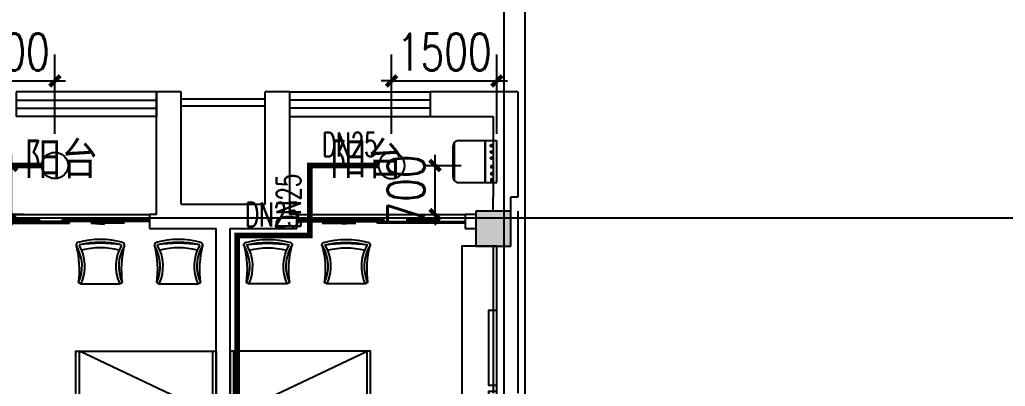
# Model space of a CAD drawing. Extents: x 0 to 2838408, y -923048 to 203859.
# Drawn here: x 2722361 to 2736413, y -333576 to -328345 of the extents above; entities that cross this region are included whole.
import ezdxf

# ---------------------------------------------------------------- set-up
doc = ezdxf.new("R2010")
doc.units = 0
doc.header["$LTSCALE"] = 1000
for name, color, linetype in [('A-Fixt', 81, 'Continuous'), ('COLUMN', 9, 'Continuous'), ('DOTE', 8, 'Continuous'), ('E2-栏杆', 92, 'Continuous'), ('EQUIP_喷头', 7, 'Continuous'), ('PIPE-喷淋', 6, 'Continuous'), ('PUB_HATCH', 8, 'Continuous'), ('PUB_TEXT', 7, 'Continuous'), ('TEXT_喷淋', 7, 'Continuous'), ('TWT_DIM', 3, 'Continuous'), ('WALL', 9, 'Continuous'), ('WINDOW', 4, 'Continuous'), ('XREF', 8, 'Continuous'), ('配景', 3, 'Continuous')]:
    doc.layers.add(name, color=color, linetype=linetype)
doc.styles.add('_TCH_DIM_T3', font='SIMPLEX', dxfattribs={"width": 0.75, "bigfont": 'HZTXT'})
doc.styles.add('_TWT_PIPEDN', font='SIMPLEX', dxfattribs={"width": 0.8, "height": 2.3, "bigfont": 'HZTXT'})
doc.styles.get("Standard").update_dxf_attribs({"font": 'geniso.shx', "bigfont": 'hztxt.shx'})
doc.dimstyles.new('_TWT_ARCH&&150', dxfattribs={"dimtxt": 525, "dimasz": 150, "dimexe": 375, "dimexo": 450, "dimgap": 150, "dimtad": 1, "dimdec": 0, "dimzin": 0, "dimdsep": 46, "dimtxsty": '_TCH_DIM_T3', "dimblk": 'ARCHTICK', "dimcen": 0.09, "dimclrt": 7, "dimazin": 2, "dimtfac": 1, "dimtdec": 0, "dimtix": 1, "dimtmove": 2, "dimatfit": 3, "dimfxl": 1, "dimtolj": 1, "dimtzin": 0, "dimarcsym": 0})

# ---------------------------------------------------------------- blocks, each defined once
blk = doc.blocks.new('A$C61295E98')
at = {"color": 3}
for p, q in [((544, 598), (0, 598)), ((0, 598), (0, 0)), ((161, 598), (161, 0)), ((170, 0), (170, 598)), ((603, 572), (603, 26)), ((624, 518), (624, 80)), ((544, 0), (0, 0))]:
    blk.add_line(p, q, dxfattribs=at)
for points in [[(82, 540), (75, 540), (75, 577), (82, 577)], [(82, 453), (75, 453), (75, 490), (82, 490)], [(82, 353), (75, 353), (75, 389), (82, 389)]]:
    blk.add_lwpolyline(points, close=True, dxfattribs=at)
for centre in [(74, 250), (74, 164), (74, 71)]:
    blk.add_circle(centre, 15.7, dxfattribs=at)
for centre, start, end in [((544, 518), 360, 90), ((544, 80), 270, 0)]:
    blk.add_arc(centre, 80, start, end, dxfattribs=at)
blk = doc.blocks.new('单人床')
at = {"layer": 'A-Fixt'}
for p, q in [((47774, 13973), (48674, 13973)), ((47774, 12073), (48674, 13973)), ((47774, 12073), (48674, 12073))]:
    blk.add_line(p, q, dxfattribs=at)
blk.add_lwpolyline([(47774, 14023), (48674, 14023), (48674, 12023), (47774, 12023), (47774, 14023)], dxfattribs=at)
blk = doc.blocks.new('CH_AP01')
for p, q in [((-311, 17), (-275, 0)), ((-275, 0), (275, 0)), ((275, 0), (311, 17))]:
    blk.add_line(p, q)
for centre, radius, start, end in [((-307, 555), 37.8, 100.1859, 202.8359), ((0, -579), 1213, 74.7104, 105.2896), ((0, -579), 1173, 75.0287, 104.9713), ((0, -1278), 1857, 80.611, 99.389), ((307, 555), 37.8, 337.1641, 79.8141), ((-1658, 202), 1360, 352.1659, 14.4283), ((-824, 250), 563, 335.5038, 31.0903), ((-824, 250), 603, 335.5038, 30.2691), ((0, -579), 1093, 75.8767, 104.1233), ((824, 250), 603, 149.7309, 204.4962), ((824, 250), 563, 148.9097, 204.4962), ((1658, 202), 1360, 165.5717, 187.8341)]:
    blk.add_arc(centre, radius, start, end)
blk = doc.blocks.new('宿舍')
at = {"layer": 'A-Fixt'}
for p, q in [((47854, 13802), (48354, 15702)), ((48354, 13802), (47854, 15702)), ((47854, 13802), (48354, 13802))]:
    blk.add_line(p, q, dxfattribs=at)
for points in [[(47854, 8602), (48354, 8602), (48354, 15702), (47854, 15702)], [(47854, 10676), (47970, 10676), (47970, 11743), (47854, 11743)]]:
    blk.add_lwpolyline(points, close=True, dxfattribs=at)
at = {"xscale": -1, "rotation": 90}
for p in [(63677, 60475), (63677, 58775)]:
    blk.add_blockref('单人床', p, dxfattribs=at)
at = {"layer": 'A-Fixt', "xscale": -1, "rotation": 180}
for p in [(50002, 9140), (51117, 9140)]:
    blk.add_blockref('CH_AP01', p, dxfattribs=at)
at = {"layer": '配景', "color": 252}
blk.add_blockref('A$C61295E98', (47854, 7097), dxfattribs=at)
blk = doc.blocks.new('$WINLIB2D$00000001')
at = {"color": 0}
for points in [[(-0.5, 0.5), (-0.5, -0.5)], [(-0.5, 0.5), (0.5, 0.5)], [(0.5, -0.5), (0.5, 0.5)], [(0.5, 0.1667), (-0.5, 0.1667)], [(0.5, -0.1667), (-0.5, -0.1667)], [(-0.5, -0.5), (0.5, -0.5)]]:
    blk.add_lwpolyline(points, dxfattribs=at)
blk = doc.blocks.new('$DorLib2D$00000131')
at = {"color": 0, "linetype": 'Continuous'}
for p, q in [((0.15, 0.125), (0.2319, 0.1973)), ((0.2319, 0.1973), (0.2319, 0.125)), ((-0.5, 0.125), (-0.5, 0)), ((0.0192, 0.125), (-0.5, 0.125)), ((0.0192, 0), (0.0192, 0.125)), ((0.35, 0.125), (0.15, 0.125)), ((-0.5, 0), (0.0192, 0)), ((-0.024, 0), (0.5, 0)), ((-0.024, -0.125), (-0.024, 0)), ((0.5, 0), (0.5, -0.125)), ((-0.35, -0.125), (-0.15, -0.125)), ((-0.2319, -0.1973), (-0.2319, -0.125)), ((-0.15, -0.125), (-0.2319, -0.1973)), ((0.5, -0.125), (-0.024, -0.125))]:
    blk.add_line(p, q, dxfattribs=at)
blk = doc.blocks.new('2F1')
at = {"layer": 'PUB_HATCH'}
blk.add_hatch(color=256, dxfattribs=at).paths.add_polyline_path([(2392816.7, -331075.2), (2392816.7, -331575.2), (2393316.7, -331575.2), (2393316.7, -331075.2)])
at = {"layer": 'A-Fixt'}
blk.add_lwpolyline([(2393116.7, -332494), (2393000.1, -332494), (2393000.1, -333560.5), (2393116.7, -333560.5)], close=True, dxfattribs=at)
at = {"layer": 'COLUMN'}
for p, q in [((2392816.7, -331075.2), (2392816.7, -331575.2)), ((2393316.7, -331075.2), (2392816.7, -331075.2)), ((2393316.7, -331575.2), (2393316.7, -331075.2)), ((2392816.7, -331575.2), (2393316.7, -331575.2))]:
    blk.add_line(p, q, dxfattribs=at)
at = {"layer": 'DOTE'}
for p, q in [((2393216.7, -327575.2), (2393216.7, -410775.2)), ((2393516.7, -327575.2), (2393516.7, -410775.2)), ((2453916.7, -331175.2), (2343216.7, -331175.2)), ((2453916.7, -331175.2), (2343216.7, -331175.2))]:
    blk.add_line(p, q, dxfattribs=at)
at = {"layer": 'E2-栏杆'}
for points in [[(2388616.7, -329475.2), (2389816.7, -329475.2)], [(2388616.7, -329575.2), (2389816.7, -329575.2)]]:
    blk.add_lwpolyline(points, dxfattribs=at)
at = {"layer": 'WALL'}
for p, q in [((2388616.7, -329375.2), (2388266.7, -329375.2)), ((2388266.7, -329375.2), (2388266.7, -329725.2)), ((2388616.7, -330975.2), (2388616.7, -329375.2)), ((2390166.7, -329375.2), (2389816.7, -329375.2)), ((2389816.7, -330975.2), (2389816.7, -329375.2)), ((2390166.7, -329725.2), (2390166.7, -329375.2)), ((2393416.7, -329375.2), (2392166.7, -329375.2)), ((2392166.7, -329375.2), (2392166.7, -329725.2)), ((2393416.7, -329375.2), (2393416.7, -330875.2)), ((2388266.7, -331125.2), (2388266.7, -329725.2)), ((2390166.7, -331125.2), (2390166.7, -329725.2)), ((2392166.7, -329725.2), (2393066.7, -329725.2)), ((2393066.7, -329725.2), (2393066.7, -330875.2)), ((2393066.7, -331075.2), (2393066.7, -330875.2)), ((2393316.7, -331075.2), (2393316.7, -330875.2)), ((2393416.7, -330875.2), (2393316.7, -330875.2)), ((2388616.7, -330975.2), (2389216.7, -330975.2)), ((2389216.7, -330975.2), (2389816.7, -330975.2)), ((2388266.7, -331125.2), (2388166.7, -331125.2)), ((2388166.7, -331125.2), (2388166.7, -331325.2)), ((2390266.7, -331125.2), (2390166.7, -331125.2)), ((2390266.7, -331325.2), (2390266.7, -331125.2)), ((2392816.7, -331125.2), (2392666.7, -331125.2)), ((2392666.7, -331125.2), (2392666.7, -331325.2)), ((2393416.7, -331075.2), (2393416.7, -333675.2)), ((2388166.7, -331325.2), (2388516.7, -331325.2)), ((2388516.7, -331325.2), (2389116.7, -331325.2)), ((2389116.7, -336275.2), (2389116.7, -331325.2)), ((2389316.7, -331325.2), (2389916.7, -331325.2)), ((2389316.7, -336275.2), (2389316.7, -331325.2)), ((2389916.7, -331325.2), (2390266.7, -331325.2)), ((2392666.7, -331325.2), (2392816.7, -331325.2)), ((2393066.7, -331575.2), (2393066.7, -333675.2))]:
    blk.add_line(p, q, dxfattribs=at)
at = {"layer": 'WINDOW'}
for p, q in [((2385766.7, -331125.2), (2388166.7, -331125.2)), ((2390266.7, -331125.2), (2392666.7, -331125.2))]:
    blk.add_line(p, q, dxfattribs=at)
at = {"xscale": -1, "rotation": 180}
blk.add_blockref('宿舍', (2337462.9, -322973.6), dxfattribs=at)
at = {"rotation": 180}
blk.add_blockref('宿舍', (2440970.6, -322973.6), dxfattribs=at)
at = {"layer": 'WINDOW'}
for name, p, xscale, yscale, zscale in [('$WINLIB2D$00000001', (2387266.7, -329550.2), -2000, -350, -2000), ('$WINLIB2D$00000001', (2391166.7, -329550.2), 2000, -350, 2000), ('$DorLib2D$00000131', (2386966.7, -331225.2), -2400, 200, -2400), ('$DorLib2D$00000131', (2391466.7, -331225.2), 2400, 200, 2400)]:
    blk.add_blockref(name, p, dxfattribs=dict(at, xscale=xscale, yscale=yscale, zscale=zscale))
at = {"layer": '配景', "color": 252, "rotation": 180}
blk.add_blockref('A$C61295E98', (2393116.7, -330070.1), dxfattribs=at)
at = {"layer": 'PUB_TEXT'}
for p in [(2386384.5, -330607.1), (2390737.8, -330607.1)]:
    blk.add_text('阳台', height=525, dxfattribs=at).set_placement(p)
blk = doc.blocks.new('_ArchTick')
at = {"color": 0, "linetype": 'ByBlock', "const_width": 0.4}
blk.add_lwpolyline([(-0.5, -0.5), (0.5, 0.5)], dxfattribs=at)
blk = doc.blocks.new('*D1858')
at = {"layer": 'Defpoints', "color": 0, "linetype": 'ByBlock', "transparency": 16777216}
for p in [(2722863, -329218), (2721363, -330425), (2722863, -330425)]:
    blk.add_point(p, dxfattribs=at)
at = {"layer": 'TWT_DIM', "color": 0, "linetype": 'ByBlock', "lineweight": -2, "transparency": 16777216}
for p, q in [((2721363, -329975), (2721363, -328843)), ((2722863, -329975), (2722863, -328843)), ((2721363, -329218), (2721213, -329218)), ((2721363, -329218), (2722863, -329218)), ((2722863, -329218), (2723013, -329218))]:
    blk.add_line(p, q, dxfattribs=at)
at = {"layer": 'TWT_DIM', "color": 0, "linetype": 'ByBlock', "lineweight": -2, "transparency": 16777216, "xscale": 150, "yscale": 150, "zscale": 150}
blk.add_blockref('_ArchTick', (2721363, -329218), dxfattribs=at)
at = {"layer": 'TWT_DIM', "color": 0, "linetype": 'ByBlock', "lineweight": -2, "transparency": 16777216, "xscale": 150, "yscale": 150, "zscale": 150, "rotation": 180}
blk.add_blockref('_ArchTick', (2722863, -329218), dxfattribs=at)
at = {"layer": 'TWT_DIM', "color": 7, "linetype": 'ByBlock', "transparency": 16777216, "insert": (2722113, -328805), "char_height": 525, "attachment_point": 5, "style": '_TCH_DIM_T3'}
blk.add_mtext('\\A1;1500', dxfattribs=at)
blk = doc.blocks.new('*D1859')
at = {"layer": 'Defpoints', "color": 0, "linetype": 'ByBlock', "transparency": 16777216}
for p in [(2722244, -330425), (2722863, -330425), (2722863, -331125)]:
    blk.add_point(p, dxfattribs=at)
at = {"layer": 'TWT_DIM', "color": 0, "linetype": 'ByBlock', "lineweight": -2, "transparency": 16777216}
for p, q in [((2722244, -330425), (2722244, -330275)), ((2722413, -330425), (2721869, -330425)), ((2722244, -331125), (2722244, -330425)), ((2722413, -331125), (2721869, -331125)), ((2722244, -331125), (2722244, -331275))]:
    blk.add_line(p, q, dxfattribs=at)
at = {"layer": 'TWT_DIM', "color": 0, "linetype": 'ByBlock', "lineweight": -2, "transparency": 16777216, "xscale": 150, "yscale": 150, "zscale": 150}
for p, rotation in [((2722244, -330425), 270), ((2722244, -331125), 90)]:
    blk.add_blockref('_ArchTick', p, dxfattribs=dict(at, rotation=rotation))
at = {"layer": 'TWT_DIM', "color": 7, "linetype": 'ByBlock', "transparency": 16777216, "insert": (2721831, -330775), "char_height": 525, "attachment_point": 5, "rotation": 90, "style": '_TCH_DIM_T3'}
blk.add_mtext('\\A1;700', dxfattribs=at)
blk = doc.blocks.new('*D1877')
at = {"layer": 'Defpoints', "color": 0, "linetype": 'ByBlock', "transparency": 16777216}
for p in [(2729163, -329218), (2727663, -330425), (2729163, -330425)]:
    blk.add_point(p, dxfattribs=at)
at = {"layer": 'TWT_DIM', "color": 0, "linetype": 'ByBlock', "lineweight": -2, "transparency": 16777216}
for p, q in [((2727663, -329975), (2727663, -328843)), ((2729163, -329975), (2729163, -328843)), ((2727663, -329218), (2727513, -329218)), ((2727663, -329218), (2729163, -329218)), ((2729163, -329218), (2729313, -329218))]:
    blk.add_line(p, q, dxfattribs=at)
at = {"layer": 'TWT_DIM', "color": 0, "linetype": 'ByBlock', "lineweight": -2, "transparency": 16777216, "xscale": 150, "yscale": 150, "zscale": 150}
blk.add_blockref('_ArchTick', (2727663, -329218), dxfattribs=at)
at = {"layer": 'TWT_DIM', "color": 0, "linetype": 'ByBlock', "lineweight": -2, "transparency": 16777216, "xscale": 150, "yscale": 150, "zscale": 150, "rotation": 180}
blk.add_blockref('_ArchTick', (2729163, -329218), dxfattribs=at)
at = {"layer": 'TWT_DIM', "color": 7, "linetype": 'ByBlock', "transparency": 16777216, "insert": (2728413, -328805), "char_height": 525, "attachment_point": 5, "style": '_TCH_DIM_T3'}
blk.add_mtext('\\A1;1500', dxfattribs=at)
blk = doc.blocks.new('*D1878')
at = {"layer": 'Defpoints', "color": 0, "linetype": 'ByBlock', "transparency": 16777216}
for p in [(2727663, -330425), (2728282, -330425), (2727663, -331125)]:
    blk.add_point(p, dxfattribs=at)
at = {"layer": 'TWT_DIM', "color": 0, "linetype": 'ByBlock', "lineweight": -2, "transparency": 16777216}
for p, q in [((2728282, -330425), (2728282, -330275)), ((2728113, -330425), (2728657, -330425)), ((2728282, -331125), (2728282, -330425)), ((2728113, -331125), (2728657, -331125)), ((2728282, -331125), (2728282, -331275))]:
    blk.add_line(p, q, dxfattribs=at)
at = {"layer": 'TWT_DIM', "color": 0, "linetype": 'ByBlock', "lineweight": -2, "transparency": 16777216, "xscale": 150, "yscale": 150, "zscale": 150}
for p, rotation in [((2728282, -330425), 270), ((2728282, -331125), 90)]:
    blk.add_blockref('_ArchTick', p, dxfattribs=dict(at, rotation=rotation))
at = {"layer": 'TWT_DIM', "color": 7, "linetype": 'ByBlock', "transparency": 16777216, "insert": (2727869, -330775), "char_height": 525, "attachment_point": 5, "rotation": 90, "style": '_TCH_DIM_T3'}
blk.add_mtext('\\A1;700', dxfattribs=at)
blk = doc.blocks.new('$TwtSys$00000125')
blk.add_circle((0, 0, 0), 1)

msp = doc.modelspace()

# ---------------------------------------------------------------- hatches: boundary and pattern name
at = {"layer": 'PIPE-喷淋', "linetype": 'ByBlock'}
for points in [[(2726495.8, -330425.2), (2726454.5, -330425.2), (2726454.5, -330384)], [(2726495.8, -330425.2), (2726495.8, -330384), (2726454.5, -330384)], [(2725462.5, -331425.2), (2725421.3, -331425.2), (2725421.3, -331384)], [(2725462.5, -331425.2), (2725462.5, -331384), (2725421.3, -331384)], [(2726495.8, -331425.2), (2726537, -331425.2), (2726537, -331466.5)], [(2726495.8, -331425.2), (2726495.8, -331466.5), (2726537, -331466.5)]]:
    msp.add_hatch(color=256, dxfattribs=at).paths.add_polyline_path(points)

# ---------------------------------------------------------------- linework, layer by layer
at = {"layer": 'PIPE-喷淋', "linetype": 'ByBlock', "ltscale": 1.5, "const_width": 82.5}
for points in [[(2719850, -330425.2), (2722675, -330425.2)], [(2726495.8, -331425.2), (2726495.8, -330425.2)], [(2726495.8, -330425.2), (2727475, -330425.2)], [(2725462.5, -336614.7), (2725462.5, -331425.2)], [(2725462.5, -331425.2), (2726495.8, -331425.2)]]:
    msp.add_lwpolyline(points, dxfattribs=at)

# ---------------------------------------------------------------- block references
at = {"layer": 'EQUIP_喷头', "linetype": 'ByBlock', "xscale": 187.5, "yscale": 187.5, "zscale": 187.5}
msp.add_blockref('$TwtSys$00000125', (2722862.5, -330425.2), dxfattribs=at)
at = {"layer": 'EQUIP_喷头', "linetype": 'ByBlock', "xscale": 187.5, "yscale": -187.5, "zscale": 187.5, "rotation": 180}
msp.add_blockref('$TwtSys$00000125', (2727662.5, -330425.2), dxfattribs=at)
at = {"layer": 'XREF'}
msp.add_blockref('2F1', (336045.8, 0), dxfattribs=at)

# ---------------------------------------------------------------- texts
at = {"layer": 'TEXT_喷淋', "color": 251, "linetype": 'ByBlock', "style": '_TWT_PIPEDN', "width": 0.64}
for p in [(2726674.4, -330297.7), (2725574.4, -331297.7)]:
    msp.add_text('DN25', height=345, dxfattribs=at).set_placement(p)
msp.add_text('DN25', height=345, rotation=90, dxfattribs=at).set_placement((2726368.3, -331330))

# ---------------------------------------------------------------- dimensions: what is measured, and where the dimension line sits
at = {"layer": 'TWT_DIM', "linetype": 'ByBlock'}
for p1, p2, distance, picture, middle in [((2721362.5, -330425.2), (2722862.5, -330425.2), 1207.4, '*D1858', (2722112.5, -328805.3)), ((2727662.5, -330425.2), (2729162.5, -330425.2), 1207.4, '*D1877', (2728412.5, -328805.3)), ((2722862.5, -331125.2), (2722862.5, -330425.2), 619, '*D1859', (2721831, -330775.2)), ((2727662.5, -331125.2), (2727662.5, -330425.2), -619, '*D1878', (2727869, -330775.2))]:
    dim = msp.add_aligned_dim(p1=p1, p2=p2, distance=distance, dimstyle='_TWT_ARCH&&150', dxfattribs=at)
    dim.commit()
    dim.dimension.update_dxf_attribs({"geometry": picture, "text_midpoint": middle})

doc.saveas('drawing.dxf')
